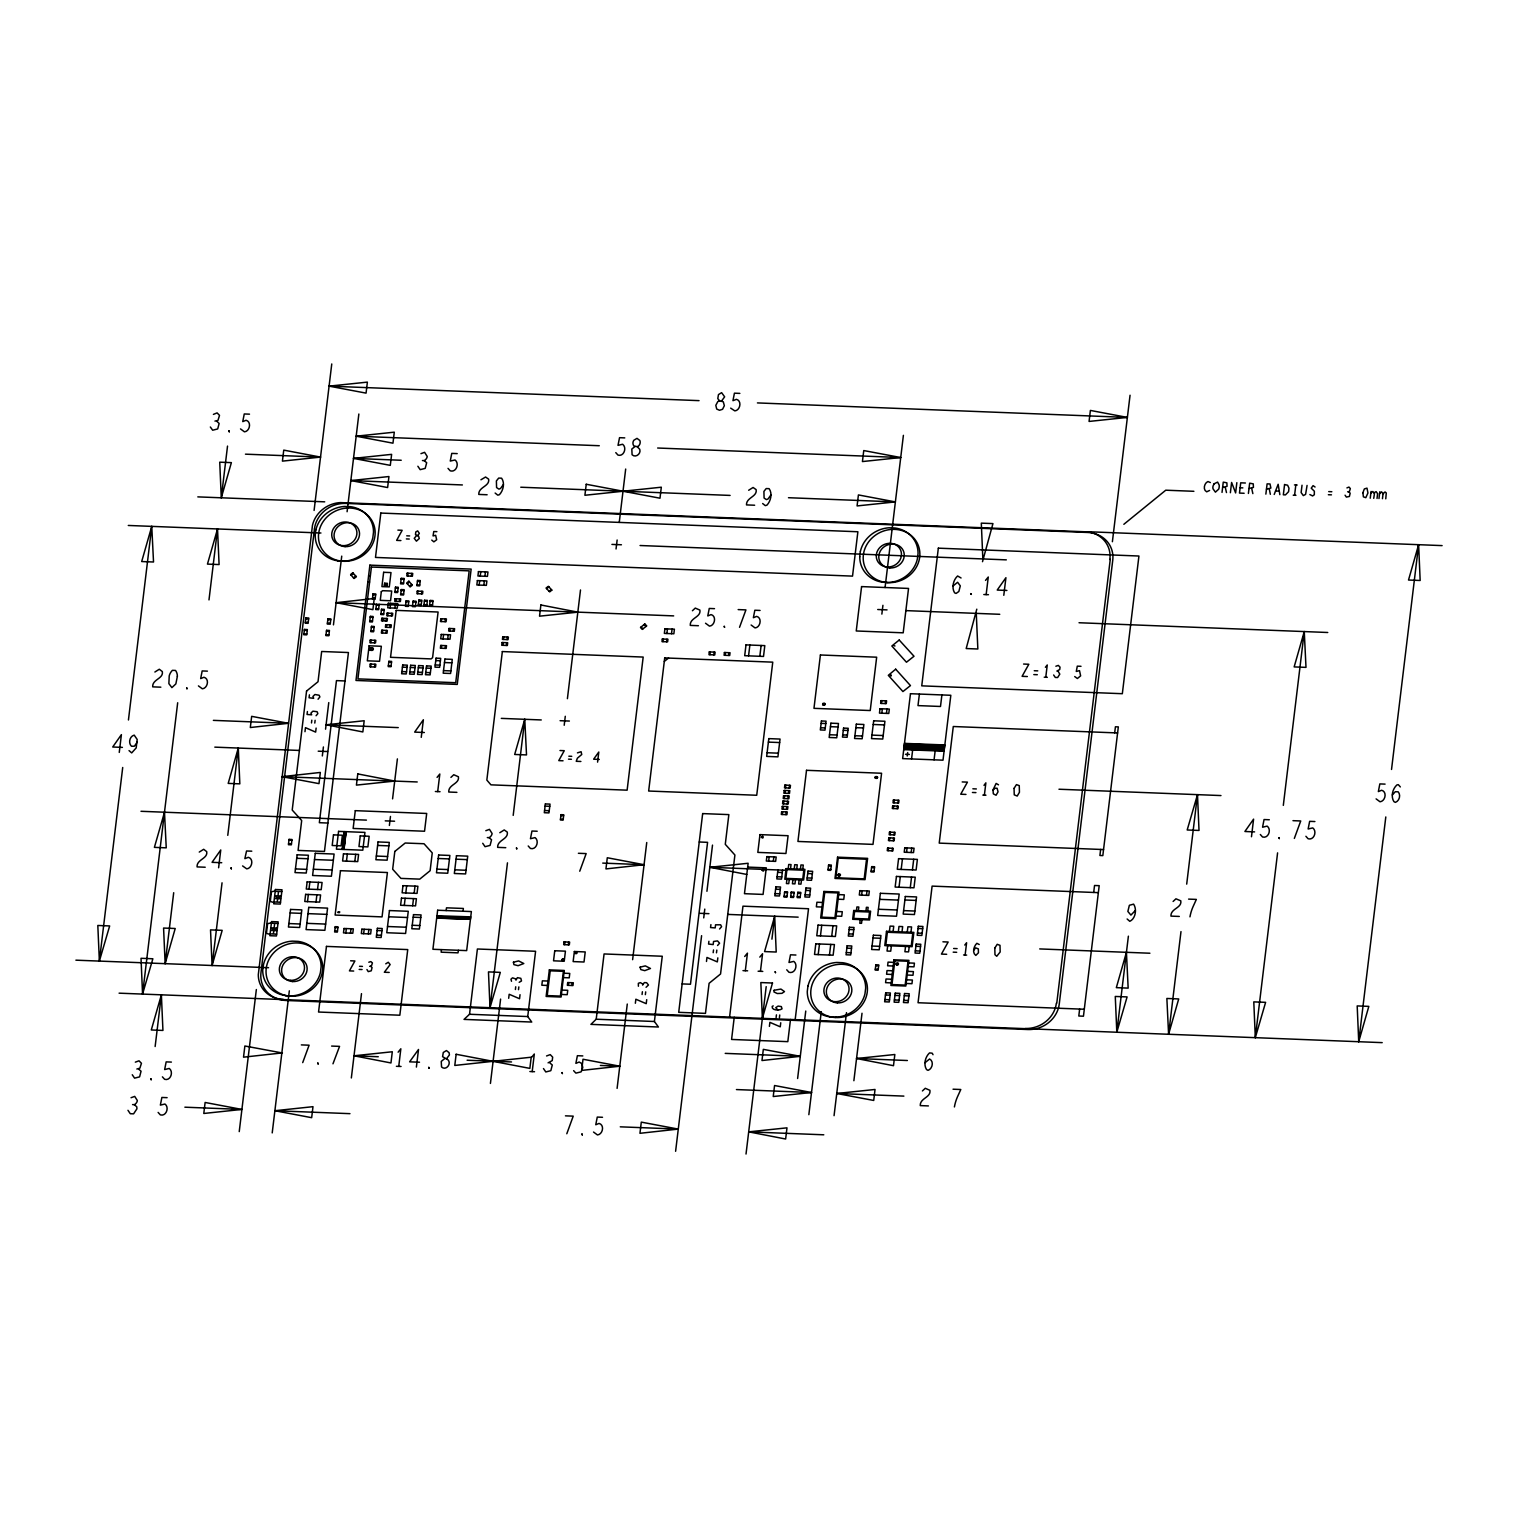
<?xml version="1.0" encoding="UTF-8"?>
<svg xmlns="http://www.w3.org/2000/svg" width="1518" height="1518" viewBox="0 0 1518 1518"><rect width="100%" height="100%" fill="white"/><g stroke="black" fill="none" stroke-linecap="round" stroke-linejoin="round"><path stroke-width="1.5" d="M315.137 535.512L315.801 529.896M822.68 704.086C827.746 701.696 819.834 707.274 825.204 704.181M859.681 556.821L860.345 551.224M896.018 963.93C901.028 961.406 893.21 967.251 898.542 964.025M894.975 645.985L894.026 645.719M119.258 752.416L121.402 734.636L112.712 747.008L122.408 747.387M99.372 961.084L97.816 925.468L109.657 925.942L99.372 961.084L122.711 767.482M128.442 719.987L151.762 526.385L153.527 562.002L141.686 561.546L151.762 526.385M137.265 742.074L134.438 746.192L131.497 746.268C128.081 743.118 129.58 736.268 134.21 735.129L137.189 739.494L136.184 747.919L131.686 752.909L129.03 750.594M142.559 994.1L141.022 958.294L152.863 958.769L142.559 994.1L177.682 702.758M155.14 1046.528L161.382 994.821L162.938 1030.437L151.288 1029.982L161.382 994.821M165.139 963.664L175.215 928.504L163.583 928.048L165.139 963.664L173.697 892.717M208.991 599.914L217.529 528.966L219.085 564.563L207.454 564.108L217.529 528.966M221.286 497.79L231.381 462.629L219.73 462.174L221.286 497.79L227.529 446.083M218.611 867.765L220.755 849.966L212.046 862.338L221.742 862.717M212.084 965.505L222.178 930.344L210.528 929.889L212.084 965.505L222.045 882.812M227.776 835.336L238.288 748.051L239.825 783.857L228.193 783.402L238.288 748.051M239.237 1131.612L256.352 989.527M314.093 510.446L331.759 363.959M273.468 933.266L273.79 930.515L277.016 928.067L271.399 927.859L273.79 930.515M274.113 927.953L274.549 924.291M277.339 901.18L277.642 898.618L280.887 895.981L275.251 895.772L277.642 898.618M277.984 895.867L278.401 892.394M304.985 731.695L305.46 727.653L315.649 732.112L316.123 728.071M307.414 711.525L307.053 714.466L311.683 714.826L310.924 713.137L312.898 711.183L317.129 711.714L317.869 713.593L316.067 715.737M309.425 694.846L309.065 697.768L313.676 698.318L312.936 696.458L314.909 694.504L319.122 695.225L319.881 696.914L318.059 699.229M311.494 722.929L311.816 720.177M314.795 723.061L315.118 720.31M272.215 1132.902L289.331 990.818M333.448 624.866L341.74 556.119M347.091 511.737L358.855 414.016M322.328 755.945L323.41 746.97M325.554 729.19L328.761 702.606M307.49 901.635L308.363 894.481M308.989 889.168L309.862 882.015M316.029 901.958L316.882 894.823M317.528 889.491L318.401 882.356M342.252 849.397L344.396 831.598M343.998 849.454L346.142 831.674M370.866 642.721L371.17 640.16M376.464 604.259L375.838 609.572L378.551 609.686L379.196 604.373M346.483 861.161L347.337 854.008M370.677 666.838L371.018 664.106M374.548 642.873L374.851 640.292M374.567 667.009L374.889 664.258M382.46 620.881L382.764 618.319M345.819 932.982L346.351 928.58M354.814 861.484L355.686 854.33M382.365 633.044L382.688 630.293M386.141 621.033L386.445 618.471M386.369 627.313L386.673 624.733M387.754 615.758L388.058 613.196M386.046 633.196L386.369 630.444M350.468 933.153L351 928.75M390.069 607.921L390.619 603.348M390.05 627.446L390.354 624.885M391.435 615.891L391.758 613.329M394.908 608.111L395.458 603.538M395.724 601.337L396.046 598.756M399.424 601.47L399.727 598.908M363.656 933.665L364.187 929.282M407.754 576.005L408.076 573.254M368.324 933.855L368.855 929.452M411.435 576.157L411.757 573.406M351.341 1077.97L361.493 993.645M389.386 825.45L390.468 816.456M392.574 798.866L397.393 758.886M417.697 593.709L418 591.147M421.587 593.861L421.89 591.299M421.245 737.35L423.37 719.76L414.661 732.112L424.357 732.511M404.3 905.43L405.154 898.276M405.799 892.964L406.653 885.81M441.245 621.526L441.567 618.775M441.34 648.243L441.662 645.492M443.047 638.926L443.579 634.524M445.116 621.678L445.457 618.927M412.63 905.753L413.503 898.599M414.148 893.286L415.002 886.132M445.21 648.395L445.552 645.643M447.696 639.097L448.227 634.695M449.651 631.071L449.954 628.509M398.741 1066.395L400.847 1048.786L398.114 1052.183M453.332 631.222L453.635 628.642M437.696 791.599L439.822 774.009L437.07 777.387M416.387 1067.078L418.513 1049.469L409.613 1061.841L419.499 1062.22M479.157 585.075L479.688 580.673M480.238 576.081L480.77 571.679M483.825 585.246L484.356 580.863M484.906 576.271L485.437 571.869M441.453 949.623L441.15 952.184L458.019 952.849L458.341 950.268M446.159 910.572L446.501 907.821L463.369 908.466L463.047 911.217M503.369 484.527L500.56 488.454L498.91 489.138L496.576 487.563L496.386 480.94L498.682 478.075L501.604 478.189C505.058 483.009 503.312 490.561 499.422 494.678L497.79 495.172L495.134 493.046M502.705 645.302L503.027 642.55M503.407 639.439L503.71 636.877M506.386 645.454L506.708 642.702M507.088 639.59L507.391 637.01M469.536 1014.271L477.392 948.997L535.588 951.274L527.733 1016.548L531.736 1022.05L464.034 1019.394L469.536 1014.271L527.733 1016.548M490.01 1007.705L488.473 971.9L500.314 972.374L490.01 1007.705L507.467 862.85M513.198 815.375L524.773 719.304L526.518 754.92L514.678 754.465L524.773 719.304M490.428 1083.435L500.598 999.091M508.682 998.294L509.175 994.271L519.554 998.73L520.029 994.688M515.93 980.173L517.41 977.649L520.826 978.332L521.49 980.932L519.194 982.317M515.399 989.527L515.722 986.795M518.492 989.66L518.833 986.909M564.203 725.262L565.284 716.287M567.409 698.678L580.502 589.971M532.192 1071.613L534.317 1054.004L531.566 1057.401M564.658 944.67L564.981 941.919M568.339 944.822L568.662 942.071M616.042 548.985L617.143 540.01M619.249 522.401L625.682 469.043M568.32 985.353L568.662 982.601M597.58 762.131L598.794 752.036L593.633 759.209L599.268 759.436M572.02 985.486L572.343 982.734M596.213 1019.223L604.069 953.949L662.265 956.245L654.41 1021.5L658.414 1027.003L590.919 1024.365L596.213 1019.223L654.41 1021.5M662.968 641.64L663.271 639.078M666.876 633.499L667.427 628.926M666.649 641.791L666.971 639.211M671.525 633.689L672.076 629.097M617.105 1088.387L627.276 1004.043M632.626 959.68L646.744 842.528M635.359 1003.265L635.852 999.224L646.232 1003.683L646.706 999.66M642.607 985.125L644.277 982.601L646.611 982.696L648.471 984.992L646.061 987.288M642.076 994.499L642.399 991.747M645.359 994.632L645.7 991.88M709.931 654.713L710.253 651.962M713.802 654.865L714.143 652.114M725.054 655.302L725.395 652.55M728.735 655.453L729.076 652.702M675.605 1151.289L701.601 935.676M703.726 917.897L704.788 909.092M706.933 891.294L712.511 845.109M706.477 961.463L706.952 957.441L717.331 961.9L717.824 957.858M708.906 941.293L708.564 944.044L713.175 944.594L713.555 941.483L717.521 940.894L719.589 943.19L717.559 945.505M710.917 924.614L710.557 927.555L715.187 927.915L715.566 924.804L720.633 924.804L721.581 926.701L719.551 929.016M748.564 655.852L749.873 645.036M713.175 952.697L713.517 949.945M770.878 495.001L768.07 498.948L766.438 499.612L764.085 498.056L763.915 491.415L766.211 488.549L769.114 488.663C772.586 493.483 770.821 501.035 766.932 505.152L765.319 505.646L762.643 503.521M716.477 952.83L716.819 950.078M759.816 656.307L761.125 645.492M729.589 1017.079L742.966 906.17L808.525 908.732L795.166 1019.66M734.238 1017.269L731.581 1039.45L787.823 1041.652L790.499 1019.47M745.319 970.723L747.444 953.133L744.693 956.511M768.658 861.123L769.19 856.721M773.326 861.294L773.838 856.892M760.442 971.311L762.567 953.721L759.816 957.118M782.263 814.483L782.605 811.75M782.909 809.17L783.25 806.419M783.554 803.857L783.876 801.106M784.199 798.544L784.521 795.793M784.844 793.231L785.167 790.48M785.47 787.899L785.812 785.148M777.918 869.947L776.836 878.941L781.504 879.112L782.586 870.137M785.963 814.635L786.286 811.883M786.59 809.322L786.931 806.57M787.235 804.009L787.576 801.257M787.88 798.677L788.221 795.944M788.525 793.364L788.848 790.612M789.17 788.051L789.493 785.299M746.021 1154.041L766.192 986.643M771.922 939.168L774.692 916.246L776.21 952.033L764.579 951.577L774.692 916.246M786.931 879.339L786.419 883.552L788.753 883.647L789.265 879.415M788.221 868.694L788.715 864.482L791.049 864.577L790.536 868.789M769.398 1026.377L769.892 1022.354L780.271 1026.813L780.745 1022.771M776.115 1017.61L776.438 1014.859M792.946 879.567L792.434 883.78L794.958 883.874L795.47 879.662M794.218 868.941L794.73 864.71L797.254 864.824L796.741 869.036M779.417 1017.743L779.74 1014.992M799.151 879.814L798.639 884.026L800.973 884.121L801.485 879.909M800.441 869.169L800.935 864.956L803.269 865.051L802.756 869.264M797.614 1078.501L805.754 1011.045M818.202 954.613L819.492 943.968M820.46 935.904L821.731 925.278M808.847 1114.686L821.276 1011.652M829.454 955.05L830.744 944.405M831.712 936.34L832.984 925.714M881.863 614.107L882.926 605.303M885.07 587.523L903.4 435.343M856.456 910.61L856.892 906.948L858.827 907.024L858.391 910.686M881.427 703.422L881.749 700.671M881.806 713.213L882.337 708.811M834.065 1115.673L846.494 1012.639M861.617 895.146L862.148 890.743M885.298 703.574L885.639 700.823M860.232 919.604L859.795 923.267L861.541 923.324L861.977 919.661M886.455 713.384L886.986 708.982M866.474 895.335L867.006 890.933M865.962 910.971L866.399 907.309L868.144 907.385L867.708 911.047M853.875 1080.721L862.015 1013.246M888.22 850.687L888.542 848.126M889.434 840.611L889.776 837.86M890.155 834.748L890.459 832.168M893.305 808.525L893.628 805.963M893.988 802.832L894.33 800.1M892.11 850.839L892.413 848.277M893.324 840.763L893.647 838.012M894.026 834.9L894.349 832.319M897.195 808.677L897.499 806.115M897.878 802.984L898.201 800.252M907.233 756.021L907.669 752.53M887.688 945.714L887.043 951.046L890.724 951.179L891.37 945.866M889.415 931.426L890.06 926.113L893.741 926.246L893.096 931.559M911.559 758.943L912.963 747.406M919.396 694.049L917.992 705.604L940.496 706.477L941.9 694.921M899.035 887.214L900.307 876.588M901.18 869.434L902.451 858.808M906.55 852.338L907.081 847.936M898.333 931.767L898.979 926.454L902.66 926.606L902.015 931.919M911.198 852.509L911.73 848.107M910.288 887.669L911.559 877.024M912.432 869.871L913.703 859.245M905.544 946.416L904.899 951.748L908.58 951.881L909.225 946.568M907.252 932.128L907.897 926.796L911.578 926.948L910.952 932.261M934.063 759.835L935.467 748.279M976.283 613.386L977.839 649.002L966.188 648.547L976.795 609.173M982.507 561.679L992.943 523.596L981.311 523.141L982.848 558.928M986.15 594.62L988.275 577.011L985.524 580.407M1003.796 595.303L1005.922 577.694L997.212 590.066L1006.908 590.445M965.125 955.012L966.605 942.735L964.765 945.05M984.385 795.147L985.865 782.852L984.006 785.375M1045.769 677.256L1047.249 664.979L1045.409 667.294M1109.848 559.497L1110.075 556.499A28.595 25.996 -24.6 0 0 1087.989 531.888L340.336 502.591A28.595 26.015 -24.6 0 0 312.48 525.266L258.307 974.632A28.595 25.996 -24.6 0 0 280.488 999.148L283.335 999.413M1056.775 1003.189L1110.265 559.307M1112.39 541.717L1130.056 395.23M1079.64 1009.053L1078.805 1016.016L1083.454 1016.206L1099.203 885.658L1094.535 885.487L1093.7 892.451M1100.645 849.435L1099.905 855.488L1102.827 855.602L1118.33 726.894L1115.426 726.78L1114.686 732.833M1116.812 1032.24L1115.275 996.453L1127.096 996.909L1116.812 1032.24L1128.386 936.17M1135.388 910.477L1130.929 915.088L1127.855 911.464L1129.373 905.278L1133.604 904.14C1137.02 909.168 1135.635 918.675 1129.79 921.312L1127.134 918.997M1222.028 492.401L1223.261 482.136L1226.886 482.838L1227.037 486.329L1222.616 487.449M1230.377 492.724L1231.61 482.458L1235.614 492.933L1236.847 482.667M1168.594 1034.27L1178.708 998.939L1166.868 998.465L1168.594 1034.27L1180.985 931.597M1186.697 884.121L1197.493 794.654L1187.19 829.985L1199.011 830.441L1197.493 794.654M1248.403 493.445L1249.656 483.179L1253.261 483.863L1253.432 487.373L1249.01 488.492M1265.86 494.128L1267.113 483.863L1270.016 483.976L1270.889 488.056L1266.467 489.175M1251.477 836.741L1253.583 819.132L1244.893 831.503L1254.589 831.883M1294.588 495.248L1295.822 484.982M1302.027 485.229L1301.135 492.553L1303.317 495.589L1305.594 494.394L1307.074 485.418M1255.31 1037.667L1253.792 1001.88L1265.614 1002.335L1255.31 1037.667L1277.587 852.869M1283.317 805.375L1304.266 631.564L1305.992 667.37L1294.152 666.914L1304.266 631.564M1370.242 498.208L1371.058 491.434M1373.733 498.34L1374.625 492.477L1376.105 491.623L1377.604 493.711L1377.035 498.473M1378.97 498.549L1379.786 491.775M1382.462 498.682L1383.05 493.729L1385.023 491.965L1386.276 492.933L1385.763 498.815M1358.724 1041.727L1368.819 1006.377L1357.187 1005.922L1358.724 1041.727L1385.801 816.95M1391.532 769.455L1418.628 544.677L1420.165 580.483L1408.514 580.028L1418.628 544.677M369.766 648.698L371.189 650.482L373.011 648.509L370.468 647.674L369.766 648.698L373.428 648.907M807.956 985.922L807.272 991.539A29.582 26.907 -24.6 0 0 830.289 1016.927M1056.376 1003.17L1055.902 1005.865A28.595 25.996 -24.6 0 1 1028.122 1028.426L1025.257 1028.483M579.743 871.218L586.157 853.59L578.396 853.287M566.802 1133.756L573.216 1116.147L565.455 1115.844M739.532 627.313L745.926 609.894L738.165 609.591M302.708 1062.619L309.103 1045.2L301.342 1044.896M332.973 1063.814L339.558 1046.376L331.607 1046.073M1294.342 838.41L1300.736 820.972L1292.975 820.669M338.04 911.825L339.785 911.92M1274.209 494.451L1278.156 484.28L1279.845 494.659M890.516 675.149L891.351 675.074M1370.83 493.255L1372.803 491.49L1374.321 493.388M1379.558 493.597L1381.532 491.832L1383.05 493.729M385.762 963.835L388.285 962.26L390.145 964.556L384.358 972.241L389.196 972.431M577.447 752.871L581.09 751.714L581.736 754.503L577.39 758.203L576.233 761.296L580.882 761.467M1392.367 794.92L1395.289 791.713L1398.192 791.827C1401.019 795.071 1399.406 800.973 1395.365 802.396L1393.904 801.599C1390.659 796.608 1392.537 788.848 1396.883 784.958L1398.287 784.635L1400.336 786.931M480.94 479.783L485.57 477.013L488.625 479.157C489.972 486.462 478.379 486.823 478.777 494.432L487.126 494.754M450.922 777.387L453.768 774.73L458.398 776.761C459.745 784.009 448.208 784.408 448.759 792.035L456.899 792.358M748.659 490.257L753.08 487.487L756.135 489.631C757.482 496.86 746.135 497.43 746.495 504.906L754.636 505.228M499.801 832.718L504.223 829.948L507.278 832.092C508.682 839.397 497.278 839.834 497.638 847.367L505.779 847.689M692.417 610.748L695.282 608.092L699.893 610.103C701.24 617.371 689.703 617.75 690.273 625.397L698.413 625.72M922.413 1090.949L925.278 1088.292L929.908 1090.322C931.217 1097.533 919.851 1098.045 920.269 1105.597L928.409 1105.92M1173.11 901.464L1175.957 898.808L1180.795 900.838C1182.105 908.144 1170.511 908.428 1170.947 916.113L1179.296 916.436M973.683 950.192L975.713 947.877L978.332 948.902L978.446 952.773L975.789 955.429C971.862 952.735 973.873 946.056 976.852 943.323L979.243 944.519M953.076 585.948L957.611 582.267L960.306 585.853L958.845 591.508L956.074 593.443L954.594 592.817C951.406 587.694 953.247 579.952 957.592 575.986L961.065 577.979M925.05 1062.676L929.585 1058.995C934.139 1061.272 932.488 1068.9 928.029 1070.361L926.549 1069.564C923.324 1064.554 925.202 1056.813 929.547 1052.904L932.223 1053.207L933.02 1054.706M154.874 672.019L159.295 669.248L162.331 671.582C163.678 678.831 152.142 679.229 152.692 686.857L160.851 687.18M199.256 852.072L203.678 849.302L206.714 851.636C208.061 858.884 196.505 859.283 197.074 866.911L205.215 867.233M992.962 790.328L994.973 788.184L997.098 788.278L998.047 791.808L996.074 795.242L993.322 793.838L993 789.948L996.131 783.44L998.502 784.825M353.523 577.941L355.705 576.005M351.113 575.265L353.277 573.519M407.203 583.728L409.367 581.963M409.632 586.214L411.795 584.468M546.765 588.642L548.909 586.878M549.155 591.318L551.319 589.553M1123.851 524.298L1165.767 490.2L1193.888 491.301M1209.599 490.447L1206.696 491.813C1202.617 489.84 1204.248 483.047 1207.93 481.529L1210.358 482.553M664.296 661.393L668.584 658.072M136.848 1069.033L139.865 1068.217L141.44 1063.302L139.011 1060.816L135.33 1062.145M548.074 1062.847L552.229 1060.608L552.666 1057.135L550.237 1054.63L546.556 1055.959M1346.921 487.904L1348.971 487.069L1350.356 488.587L1349.407 491.49L1347.623 491.794M213.412 414.395L217.093 412.896L219.522 415.382L217.947 420.467L214.949 421.093M131.041 1097.723L134.722 1096.394L137.341 1100.55A5.408 4.915 -24.6 0 1 134.305 1104.668L132.559 1104.592M369.671 966.321L371.474 965.846L372.422 962.943L370.828 961.577L368.798 962.241M1056.851 671.07L1059.754 669.514L1060.038 667.142L1058.312 665.415L1055.864 666.231M420.941 453.654L424.604 452.326L427.222 456.482A5.408 4.915 -24.6 0 1 424.186 460.599L422.44 460.542M417.678 535.683L419.329 533.368L417.678 530.902L415.799 531.926L415.477 534.507L418.588 536.271L419.291 538.51L416.425 541.167L414.243 538.321L416.52 535.645M721.6 400.961L724.636 396.843L721.619 392.669L718.469 394.585L717.786 398.608L719.665 400.885L723.27 401.758L724.352 405.685L722.549 409.291L719.513 410.277L716.724 409.063L715.813 405.344L717.824 401.549L719.665 400.885M485.817 830.688L489.479 829.359L492.098 833.515A5.408 4.915 -24.6 0 1 489.062 837.632L487.316 837.575M773.231 1005.903L772.207 1006.415C771.201 1010.438 779.512 1010.874 782.036 1008.825L781.334 1006.586L778.089 1006.092L775.755 1007.648L777.823 1009.944M635.017 446.577L631.811 449.024L632.095 454.755C635.625 458.208 641.279 453.749 639.761 449.328L637.162 446.653L633.917 445.969A5.465 4.971 -24.6 0 1 633.841 440.258L636.991 438.36L639.856 440.505A5.465 4.971 -24.6 0 1 638.395 446.159L637.162 446.653M444.47 1058.786L441.245 1061.424L441.548 1066.964C445.818 1071.082 451.776 1063.947 448.057 1059.849L442.592 1056.68L443.294 1052.467L446.444 1050.57L449.1 1052.695L449.423 1054.934L446.425 1058.862M336.123 602.684L374.244 598.471L372.897 609.648L336.123 602.684L673.669 615.891M288.439 723.308L250.318 727.52L251.665 716.344L288.439 723.308L213.374 720.367M282.006 776.666L320.336 772.453L318.989 783.63L282.006 776.666L417.222 781.96M644.068 864.71L605.948 868.922L607.295 857.746L644.068 864.71L602.741 863.097M281.836 1052.961L243.525 1057.173L244.872 1045.997L282.424 1052.999M619.78 1066.205L581.66 1070.418L583.007 1059.241L619.78 1066.205L600.388 1065.446M800.29 1056.319L761.979 1060.532L763.326 1049.355L800.29 1056.319L725.224 1053.378M678.28 1129.088L639.951 1133.301L641.298 1122.125L678.28 1129.088L620.274 1126.83M329.083 386.141L367.375 382.119L366.066 393.124L329.083 386.141L699.039 400.638M356.18 436.197L394.282 432.175L392.972 443.18L356.18 436.197L599.268 445.723M320.526 457.089L282.424 461.13L283.752 450.125L320.526 457.089L245.461 454.167M353.504 458.398L391.625 454.356L390.297 465.362L353.504 458.398L401.226 460.258M350.848 480.58L388.95 476.538L387.621 487.544L350.848 480.58L462.383 484.944M1127.381 417.412L1089.07 421.435L1090.398 410.429L1127.381 417.412L757.425 402.915M900.724 457.525L862.433 461.567L863.761 450.561L900.724 457.525L657.655 448.019M895.373 501.908L857.082 505.93L858.41 494.925L895.373 501.908L788.487 497.714M326.085 724.788L364.187 720.746L362.84 731.942L326.085 724.788L398.247 727.615M746.78 874.444L709.836 867.29L748.127 863.268L744.465 893.685L763.08 894.425L766.286 867.841L747.672 867.101M354.017 1055.788L392.308 1051.765L390.961 1062.961L354.017 1055.788L378.267 1056.737M241.912 1109.43L203.792 1113.472L205.12 1102.466L241.912 1109.43L184.873 1107.191M274.891 1110.721L312.993 1106.679L311.664 1117.684L274.891 1110.721L349.956 1113.662M856.55 1058.52L894.842 1054.498L893.495 1065.693L856.55 1058.52L907.385 1060.513M811.523 1092.505L773.231 1096.527L774.559 1085.522L811.523 1092.505L736.439 1089.563M836.741 1093.491L875.032 1089.469L873.723 1100.455L836.741 1093.491L903.874 1096.11M748.697 1131.859L786.988 1127.836L785.641 1139.012L748.697 1131.859L823.781 1134.8M836.152 1017.25L830.213 1017.022M739.854 393.39L734.427 393.181L732.947 400.676L736.42 399.329C742.131 400.714 740.253 410.448 734.826 410.885L730.67 408.133M249.502 414.167L244.265 413.959L242.747 421.624L246.03 420.277C251.741 421.662 249.882 431.397 244.455 431.833L240.508 428.911M624.771 437.886L619.534 437.677L618.016 445.362L622.627 444.243C627.162 447.582 623.955 456.899 618.016 455.115L615.777 452.63M1245.386 483.009L1240.718 482.819L1239.485 493.084L1244.134 493.274M1294.456 484.925L1297.169 485.039M457.203 453.616L451.757 453.389L450.258 461.074L455.058 459.973C459.669 463.388 456.273 472.781 450.239 470.827L448.019 468.36M1240.13 487.771L1242.844 487.885M1328.743 491.604L1331.836 491.737M1275.594 490.997L1279.086 491.13M1328.364 494.735L1331.457 494.849M1293.222 495.191L1295.936 495.304M520.769 487.221L730.101 495.418M197.814 496.879L324.7 501.832M1090 531.812L1442.1 545.607M397.887 530.124L402.156 530.294L396.634 540.389L400.904 540.56M436.88 531.661L433.768 531.528L433.047 535.93L435.647 535.285L436.672 539.744L433.882 541.85L431.757 540.104M406.748 535.816L409.651 535.93M128.29 525.456L320.943 533.008M611.925 544.412L621.431 544.772M640.065 545.512L1006.32 559.857M406.369 538.928L409.272 539.042M983.816 594.525L988.465 594.695M368.608 575.758L370.354 575.834M401.113 579.25L404.035 579.364M417.431 581.356L420.144 581.47M400.676 582.912L403.579 583.026M367.849 582.001L369.595 582.077M417.014 584.847L419.727 584.961M384.585 583.766L387.318 583.861M384.509 584.487L387.223 584.601M384.415 585.227L387.128 585.341M395.382 588.054L398.096 588.168M401.132 590.483L404.035 590.597M877.727 609.515L887.043 609.894M905.866 610.615L999.755 614.297M394.965 591.546L397.678 591.64M400.714 593.974L403.617 594.088M372.935 594.733L375.667 594.828M1079.032 622.741L1327.738 632.494M714.504 608.661L709.267 608.452L707.768 615.947L711.05 614.6C716.762 615.985 714.902 625.72 709.475 626.137L705.528 623.234M760.082 610.445L754.844 610.236L753.364 617.731L756.647 616.384C762.34 617.769 760.48 627.503 755.053 627.921L751.125 625.018M372.517 598.206L375.231 598.32M418.778 600.938L421.681 601.052M424.395 601.166L427.317 601.28M430.03 601.375L432.934 601.489M406.008 601.735L408.721 601.83M412.991 602.001L415.913 602.115M418.361 604.43L421.264 604.543M423.977 604.638L426.9 604.752M429.613 604.866L432.516 604.98M376.369 605.17L379.083 605.284M375.933 608.661L378.665 608.775M381.416 610.16L384.13 610.274M380.961 613.822L383.693 613.936M370.221 617.276L372.935 617.39M382.972 619.799L383.94 619.837M369.785 620.938L372.498 621.052M305.725 618.813L308.628 618.927M327.831 619.667L330.753 619.78M305.308 622.285L308.211 622.399M327.414 623.158L330.317 623.272M371.36 627.276L374.073 627.37M370.942 630.748L373.656 630.862M304.321 630.349L307.243 630.463M326.446 631.222L329.349 631.336M303.904 633.841L306.826 633.955M326.028 634.714L328.932 634.828M1023.587 664.049L1028.825 664.258L1022.088 676.326L1027.344 676.535M1081.006 666.307L1077.306 666.155L1076.281 671.449L1079.507 670.652L1080.626 675.871L1077.382 678.508L1074.706 676.554M1034.27 670.728L1037.762 670.861M370.031 648.034L373.124 648.148M1033.815 674.58L1037.306 674.713M369.652 649.495L373.143 649.628M369.956 650.235L372.669 650.349M1044.213 677.199L1047.325 677.313M890.402 675.776L891.37 675.814M435.761 660.558L440.41 660.728M444.489 662.55L451.852 662.835M388.779 662.209L391.492 662.322M435.23 664.96L439.878 665.131M388.361 665.7L391.075 665.814M402.422 667.161L407.071 667.351M410.372 667.484L415.021 667.654M418.323 667.787L422.972 667.977M426.273 668.11L430.922 668.281M443.522 670.614L450.884 670.918M401.891 671.563L406.539 671.753M409.841 671.886L414.49 672.057M417.792 672.189L422.44 672.379M425.742 672.512L430.391 672.683M207.416 671.146L202.179 670.937L200.661 678.603L203.943 677.256C209.655 678.698 207.795 688.223 202.368 688.811L198.422 685.889M345.003 680.956L336.465 680.614L319.349 822.699L327.888 823.041M822.965 703.346L824.9 703.422M822.585 704.807L824.919 704.902M1117.609 732.947L953.285 726.515L939.225 843.116L1103.548 849.549M873.229 724.484L884.482 724.921M821.124 723.365L825.792 723.536M830.479 726.667L838.05 726.97M855.886 727.672L863.457 727.957M820.593 727.748L825.261 727.938M843.287 730.31L847.955 730.481M501.301 718.375L541.262 719.949M560.085 720.689L569.383 721.05M871.958 735.11L883.191 735.547M842.737 734.883L847.386 735.073M829.511 734.731L837.063 735.035M854.919 735.737L862.49 736.021M904.481 743.384L944.822 744.959M904.405 743.934L944.765 745.509M904.33 744.674L944.67 746.249M904.235 745.395L944.576 746.989M904.14 746.135L944.5 747.71M904.064 746.875L944.405 748.45M768.393 742.112L779.645 742.549M903.969 747.596L944.31 749.19M903.874 748.336L944.234 749.911M903.798 749.076L944.139 750.651M903.722 749.626L944.082 751.201M905.506 754.294L909.377 754.446M767.102 752.738L778.354 753.175M559.99 750.518L564.26 750.689L558.776 760.613L563.045 760.784M1385.08 784.123L1379.843 783.914L1378.344 791.599L1381.627 790.252C1387.319 791.694 1385.46 801.2 1380.033 801.789L1376.105 798.885M568.852 756.211L571.755 756.325M568.491 759.152L571.413 759.266M214.816 747.141L299.407 750.442M318.211 751.182L327.527 751.543M875.317 776.685L877.461 776.78M875.032 777.406L877.746 777.52M875.146 778.165L877.271 778.241M962.203 781.941L967.44 782.131L960.723 794.218L965.96 794.426M1058.976 789.227L1220.965 795.565M972.867 788.791L976.359 788.943M972.431 792.472L975.922 792.605M982.829 795.09L985.941 795.204M1269.314 819.758L1264.058 819.549L1262.559 827.215L1267.169 826.115C1271.705 829.454 1268.517 838.771 1262.54 836.987L1260.32 834.502M1314.892 821.542L1309.655 821.333L1308.136 828.999L1312.766 827.898C1317.301 831.238 1314.114 840.555 1308.136 838.771L1305.897 836.285M435.381 791.504L440.03 791.694M545.095 806.115L549.763 806.305M544.564 810.517L549.231 810.707M560.92 815.583L563.633 815.697M560.484 819.246L563.197 819.359M141.003 811.295L366.426 820.118M385.249 820.859L394.566 821.219M537.201 831.238L531.964 831.029L530.446 838.714L535.076 837.594C539.592 840.934 536.385 850.251 530.446 848.467L528.207 845.981M699.229 841.997L707.578 842.338L690.481 984.233L682.132 983.911M344.282 832.528L346.028 832.585M344.188 833.249L345.933 833.325M344.112 833.989L345.857 834.065M344.017 834.729L345.762 834.786M343.922 835.45L345.668 835.526M343.846 836.19L345.592 836.266M343.751 836.93L345.497 836.987M343.656 837.651L345.402 837.727M343.58 838.391L345.326 838.448M343.485 839.112L345.231 839.188M343.391 839.852L345.136 839.928M343.315 840.592L345.06 840.649M343.22 841.314L344.966 841.389M343.125 842.054L344.871 842.129M288.989 840.118L291.892 840.232M343.049 842.794L344.795 842.851M342.954 843.515L344.7 843.591M377.621 845.431L388.855 845.868M342.859 844.255L344.605 844.331M342.783 844.995L344.529 845.052M288.534 843.78L291.456 843.894M342.688 845.716L344.434 845.792M342.594 846.456L344.339 846.532M828.505 865.848L831.219 865.962M871.579 867.537L874.482 867.651M342.518 847.196L344.263 847.253M342.423 847.917L344.169 847.993M342.328 848.657L344.074 848.733M828.088 869.34L830.801 869.453M871.161 871.028L874.064 871.142M709.836 867.29L784.901 870.231M251.779 851.181L246.542 850.991L244.853 858.657L248.326 857.309C254.018 858.695 252.159 868.429 246.732 868.865L242.595 865.924M376.331 856.057L387.583 856.513M438.209 858.486L449.461 858.922M456.064 859.188L467.316 859.624M838.448 873.989L840.004 874.045M777.633 872.338L782.301 872.508M807.709 873.514L812.358 873.704M837.784 874.691L840.498 874.804M838.05 875.544C842.983 876.474 835.147 872.243 840.403 875.525M838.372 876.19L839.549 876.228M777.102 876.74L781.77 876.911M807.178 877.916L811.826 878.087M296.731 858.296L307.983 858.733M314.511 859.549L333.334 860.27M1098.349 892.641L932.109 886.114L918.048 1002.734L1084.307 1009.242M436.937 869.131L448.189 869.567M454.774 869.814L466.026 870.269M1188.594 899.111L1196.355 899.415L1192.901 907.024A47.646 43.32 -24.6 0 0 1189.96 916.853M313.353 869.264L332.157 869.985M295.46 868.922L306.712 869.359M775.603 889.206L780.271 889.377M805.678 890.383L810.327 890.554M784.559 892.508L787.481 892.622M791.163 892.755L794.066 892.869M797.747 893.02L800.669 893.134M838.695 894.614L844.312 894.842L843.761 899.434L838.145 899.206M775.072 893.609L779.74 893.779M805.147 894.785L809.796 894.956M904.899 899.984L916.151 900.421M879.643 899.358L898.447 900.098M784.123 896.17L787.026 896.284M790.726 896.417L793.629 896.531M797.311 896.683L800.233 896.796M822.547 902.47L816.912 902.242L816.361 906.834L821.997 907.043M878.448 909.263L897.252 909.984M903.608 910.61L914.861 911.047M836.665 911.483L842.281 911.711L841.731 916.284L836.095 916.075M275.251 890.971L271.456 891.749L270.28 901.464L273.866 902.527M275.213 891.351L281.798 891.597M699.608 913.305L708.925 913.665M727.729 914.405L798.164 917.157M274.929 898.523L280.545 898.732M273.923 901.977L280.526 902.242M918.029 928.485L922.678 928.674M849.112 929.471L853.761 929.661M917.479 933.077L922.128 933.247M436.975 915.734L470.751 916.872M337.945 912.584L339.501 912.641M436.88 916.455L470.637 917.783M436.786 917.195L470.542 918.523M436.71 917.935L470.466 919.244L436.672 918.105M848.581 933.874L853.23 934.063M413.2 917.195L420.771 917.498M290.147 912.925L301.399 913.362M308.002 913.627L326.806 914.367M388.703 916.777L407.507 917.517M873.04 937.972L880.592 938.257M942.925 941.805L948.162 942.014L941.445 954.101L946.682 954.291M1039.716 948.921L1149.904 953.228M412.232 925.259L419.803 925.563M915.885 946.283L920.534 946.454M306.826 923.342L325.649 924.082M387.526 926.511L406.35 927.232M953.627 948.484L957.118 948.636M872.053 946.037L879.624 946.321M271.399 922.868L267.604 923.646L266.447 933.361L270.014 934.424M288.875 923.551L300.128 924.007M271.361 923.248L277.965 923.494M335.155 927.593L337.869 927.688M953.19 952.165L956.682 952.298M846.854 948.181L851.503 948.352M915.335 950.856L919.984 951.046M377.109 930.515L381.948 930.705M963.569 954.955L966.662 955.088M334.738 931.065L337.451 931.179M846.323 952.583L850.972 952.754M271.077 930.42L276.712 930.629M376.559 935.107L381.397 935.297M270.09 933.874L276.674 934.139M795.925 955.031L790.499 954.803L788.999 962.488L793.8 961.387C798.411 964.822 795.034 974.195 788.981 972.26L786.741 969.774M893.685 962.355L888.049 962.127L887.613 965.79L893.229 966.017M908.618 962.943L914.424 963.171L913.988 966.833L908.162 966.605M896.303 963.19L898.428 963.285M896.132 964.651L898.258 964.746M574.98 952.811L576.916 952.887M575.075 953.551L576.631 953.627M875.734 965.695L878.637 965.809M875.317 969.186L878.22 969.3M892.66 970.78L887.024 970.571L886.588 974.233L892.223 974.461M907.593 971.368L913.419 971.596L912.982 975.258L907.157 975.03M562.343 958.959L563.52 958.996M561.869 959.68L563.804 959.755M562.172 960.42L563.33 960.477M742.985 970.628L747.634 970.818M758.108 971.235L762.776 971.406M891.635 979.224L886.019 978.996L885.582 982.658L891.199 982.886M906.588 979.812L912.394 980.04L911.957 983.702L906.132 983.474M350.639 960.799L354.908 960.97L349.425 970.875L353.694 971.046M563.937 973.209L569.762 973.436L569.231 977.839L563.406 977.611M359.538 966.302L362.441 966.416M359.159 969.414L362.062 969.528M75.9 960.173L268.534 967.706M547.998 981.045L542.362 980.837L541.831 985.239L547.467 985.448M885.449 995.011L890.098 995.182M894.956 995.372L899.605 995.561M904.273 995.732L908.921 995.922M884.899 999.584L889.548 999.774M894.406 999.964L899.054 1000.134M903.722 1000.324L908.371 1000.514M561.907 990.078L567.732 990.305L567.201 994.688L561.375 994.461M119.087 993.17L1025.238 1028.654M1030.096 1028.843L1382.196 1042.638M582.817 1055.921L577.39 1055.693L575.872 1063.378L579.155 1062.031L581.887 1063.606L582.779 1067.515L581.09 1071.879L575.872 1073.131L573.633 1070.664M467.108 1060.228L511.528 1061.955M396.407 1066.3L401.056 1066.471M529.877 1071.518L534.526 1071.708M953.038 1089.203L960.799 1089.507L957.346 1097.116A47.646 43.32 -24.6 0 0 954.405 1106.945M171.401 1062.088L166.164 1061.879L164.646 1069.564L169.276 1068.444C173.792 1071.803 170.604 1081.12 164.646 1079.317L162.407 1076.85M167.113 1097.666L161.876 1097.457L160.358 1105.123L164.988 1104.022C169.542 1107.343 166.221 1116.622 160.358 1114.895L158.119 1112.409M602.513 1117.286L597.276 1117.077L595.758 1124.762L599.041 1123.415C604.752 1124.857 602.893 1134.363 597.466 1134.952L593.519 1132.049M338.059 560.977L343.998 561.224A29.582 26.907 -24.6 0 0 372.821 537.695L373.504 532.154A29.582 26.907 -24.6 0 0 350.563 506.689L344.643 506.443A29.582 26.907 -24.6 0 0 315.896 529.896M285.669 995.694L291.608 995.922A29.582 26.907 -24.6 0 0 320.431 972.393L321.114 966.871A29.582 26.907 -24.6 0 0 298.173 941.388L292.253 941.141A29.582 26.907 -24.6 0 0 263.487 964.613L262.728 970.211A29.582 26.907 -24.6 0 0 285.745 995.599M1058.008 671.108L1059.792 674.125L1057.629 677.54L1055.295 677.445L1053.644 674.998M424.186 460.599L426.672 462.724L425.211 468.379L420.182 469.65L417.867 466.254M489.062 837.632L491.547 839.758L490.086 845.412L485.058 846.683L482.724 843.287M549.82 1062.904L552.286 1065.029L550.825 1070.683L545.797 1071.955L543.482 1068.558M138.593 1069.089L141.06 1071.215L139.599 1076.869L134.571 1078.141L132.256 1074.744M134.305 1104.668L136.772 1106.793L136.924 1108.823L133.584 1113.851L130.282 1113.719L127.967 1110.303M1348.781 491.851L1350.185 493.179L1349.388 496.462L1346.39 497.088L1345.062 495.191M370.639 966.359L372.062 967.535L371.265 970.818L368.248 971.615L366.939 969.547M216.695 421.169L219.142 423.465L217.7 428.93L212.672 430.22L210.338 426.994M1309.863 494.545L1312.615 495.95L1314.322 494.735L1314.36 491.225L1311.229 488.17L1313.089 485.646L1315.062 487.012M644.182 624.505L645.89 626.422M641.146 626.972L642.873 628.869M642.74 984.025L640.387 982.639L638.357 983.303L638.395 986.245M516.063 979.072L512.515 977.82L510.978 979.224L511.509 981.273M1251.724 488.587L1252.862 493.616M1225.33 487.563L1226.487 492.572M1269.371 489.289L1270.338 494.299M338.153 560.901A29.582 26.907 -24.6 0 1 315.232 535.437M836.152 1017.155A29.582 26.907 -24.6 0 0 864.975 993.721L865.658 988.18A29.582 26.907 -24.6 0 0 842.718 962.716L836.779 962.469A29.582 26.907 -24.6 0 0 808.031 985.941M859.776 556.764A29.582 26.907 -24.6 0 0 882.698 582.229L888.542 582.533A29.582 26.907 -24.6 0 0 917.365 559.022L918.048 553.482A29.582 26.907 -24.6 0 0 895.108 528.017L889.187 527.771A29.582 26.907 -24.6 0 0 860.44 551.224M1362.898 492.762L1363.392 496.841L1365.82 497.676L1367.946 492.971L1366.978 488.132L1364.34 488.948L1362.898 492.762M177.378 676.231L175.86 683.897L171.895 687.616L168.877 683.631L169.219 675.908A12.049 10.968 -24.6 0 1 172.426 670.33L175.538 670.444A12.049 10.968 -24.6 0 1 177.378 676.231M562.077 959.585L563.444 959.585L562.077 959.585M575.151 952.924L576.517 952.906L575.151 952.924M761.41 837.158C763.915 840.441 763.668 833.61 761.41 837.158M762.112 870.156C764.37 873.533 764.692 866.55 762.112 870.156M875.222 777.52C877.518 780.897 877.461 774.085 875.241 777.406M186.695 687.825L186.961 688.755L186.695 687.825M146.582 1114.345L146.582 1114.345M150.87 1078.786L151.155 1079.715L150.87 1078.786M228.971 430.846L229.256 431.795L228.971 430.846M231.059 867.879L231.343 868.808L231.059 867.879M314.454 528.947L260.963 972.734A28.785 26.186 -24.6 0 0 285.934 1000.476L1027.876 1029.527A28.785 26.186 -24.6 0 0 1059.26 1004.005L1112.751 560.199A28.785 26.186 -24.6 0 0 1087.78 532.476L345.838 503.426A28.785 26.186 -24.6 0 0 314.454 528.947M304.435 629.439L303.79 634.752L306.712 634.866L307.357 629.553L304.435 629.439M305.839 617.883L305.194 623.196L308.097 623.31L308.742 617.997L305.839 617.883M271.57 921.597L269.862 935.714L276.447 935.961L278.155 921.843L271.57 921.597M275.422 889.51L273.714 903.817L280.299 904.064L282.025 889.776L275.422 889.51M306.56 691.051L292.215 810.043L301.684 820.536L298.078 850.422L324.454 851.446L348.438 652.531L321.664 651.488L318.021 681.734L306.56 691.051M289.065 839.378L288.439 844.71L291.342 844.824L291.987 839.492L289.065 839.378M290.564 909.434L288.439 927.043L299.691 927.479L301.816 909.889L290.564 909.434M297.148 854.805L295.004 872.584L306.257 873.04L308.401 855.241L297.148 854.805M326.56 630.312L325.915 635.625L328.818 635.738L329.463 630.425L326.56 630.312M327.945 618.756L327.3 624.069L330.222 624.183L330.848 618.87L327.945 618.756M305.63 894.368L304.776 901.521L319.71 902.109L320.583 894.956L305.63 894.368M307.148 881.901L306.275 889.055L321.209 889.643L322.082 882.489L307.148 881.901M308.742 907.385L306.067 929.585L324.89 930.306L327.565 908.125L308.742 907.385M315.27 853.306L312.594 875.488L331.417 876.228L334.093 854.046L315.27 853.306M333.467 834.862L332.195 845.488L341.114 845.849L342.404 835.204L333.467 834.862M369.88 565.132L355.99 680.462L457.241 684.428L471.149 569.098L369.88 565.132M338.571 831.371L336.427 849.169L362.802 850.194L364.946 832.414L338.571 831.371M371.417 567.03L357.925 678.869L455.704 682.702L469.176 570.863L371.417 567.03M326.465 946.397L318.552 1012.032L399.841 1015.219L407.735 949.585L326.465 946.397M380.828 513.065L375.496 557.429L852.528 576.119L857.879 531.755L380.828 513.065M370.335 616.365L369.671 621.868L372.384 621.963L373.048 616.46L370.335 616.365M373.048 593.804L372.403 599.136L375.136 599.231L375.762 593.918L373.048 593.804M340.449 870.687L335.117 915.05L382.062 916.891L387.413 872.527L340.449 870.687M317.85 1063.036L318.135 1063.966L317.85 1063.036M343.466 853.856L342.594 861.01L357.736 861.598L358.59 854.444L343.466 853.856M335.269 926.663L334.624 931.976L337.338 932.09L337.983 926.777L335.269 926.663M369.121 645.795L367.318 660.823L379.538 661.298L381.341 646.27L369.121 645.795M371.474 626.346L370.828 631.678L373.542 631.773L374.187 626.46L371.474 626.346M370.202 640.122L369.899 642.683L375.515 642.911L375.819 640.33L370.202 640.122M370.24 664.068L369.899 666.819L375.534 667.047L375.857 664.296L370.24 664.068M357.774 773.914L356.426 785.11L394.718 781.068L357.774 773.914M381.303 591.735L380.259 600.35L390.543 600.767L391.701 591.033L382.593 590.692L381.303 591.735M383.637 572.305L381.91 586.612L389.291 586.897L390.999 572.59L383.637 572.305M355.288 810.669L353.144 828.449L424.547 831.238L426.691 813.458L355.288 810.669M381.53 609.249L380.885 614.562L383.599 614.676L384.244 609.344L381.53 609.249M384.661 583.216L384.358 585.777L387.071 585.891L387.375 583.31L384.661 583.216M344.017 928.485L343.485 932.887L352.802 933.247L353.333 928.845L344.017 928.485M381.796 618.281L381.492 620.843L387.109 621.071L387.432 618.509L381.796 618.281M381.72 630.255L381.379 633.006L387.014 633.234L387.337 630.482L381.72 630.255M360.24 835.906L358.969 846.551L367.887 846.892L369.159 836.266L360.24 835.906M385.705 624.695L385.401 627.276L391.018 627.484L391.321 624.923L385.705 624.695M387.09 613.158L386.786 615.72L392.403 615.928L392.726 613.367L387.09 613.158M388.285 603.253L387.735 607.826L397.242 608.206L397.792 603.614L388.285 603.253M395.496 587.143L394.851 592.456L397.564 592.551L398.209 587.238L395.496 587.143M395.078 598.718L394.756 601.299L400.391 601.507L400.695 598.946L395.078 598.718M388.893 661.298L388.247 666.611L390.961 666.725L391.606 661.412L388.893 661.298M396.198 610.369L390.543 657.313L431.093 658.907L432.592 657.673L438.095 612.02L396.198 610.369M401.226 578.339L400.562 583.842L403.484 583.956L404.149 578.453L401.226 578.339M401.245 589.572L400.6 594.885L403.503 594.999L404.149 589.686L401.245 589.572M361.872 929.187L361.341 933.589L370.639 933.949L371.17 929.547L361.872 929.187M407.109 573.216L406.786 575.967L412.403 576.195L412.744 573.443L407.109 573.216M406.122 600.824L405.458 606.308L408.171 606.422L408.835 600.919L406.122 600.824M378.039 841.94L375.895 859.738L387.147 860.175L389.291 842.395L378.039 841.94M402.687 664.979L401.625 673.764L406.274 673.954L407.336 665.15L402.687 664.979M413.105 601.09L412.441 606.593L415.363 606.707L416.008 601.204L413.105 601.09M417.545 580.445L416.9 585.758L419.613 585.872L420.258 580.559L417.545 580.445M417.241 591.128L416.919 593.69L422.554 593.899L422.858 591.337L417.241 591.128M377.375 928.314L376.293 937.308L381.132 937.498L382.213 928.504L377.375 928.314M410.638 665.282L409.575 674.087L414.224 674.258L415.287 665.472L410.638 665.282M418.892 600.027L418.247 605.34L421.15 605.454L421.795 600.141L418.892 600.027M436.482 470.295L436.482 470.295M424.509 600.255L423.864 605.568L426.786 605.682L427.431 600.369L424.509 600.255M394.813 851.446L392.669 869.226L400.923 878.391L419.746 879.131L430.125 870.706L432.25 852.907L424.015 843.742L405.192 843.021L394.813 851.446M418.588 665.586L417.526 674.39L422.175 674.58L423.237 665.776L418.588 665.586M389.443 910.553L386.767 932.735L405.591 933.475L408.266 911.293L389.443 910.553M430.144 600.464L429.499 605.777L432.402 605.891L433.047 600.578L430.144 600.464M426.539 665.909L425.476 674.713L430.125 674.884L431.188 666.079L426.539 665.909M401.473 898.125L400.6 905.278L415.553 905.866L416.406 898.713L401.473 898.125M402.972 885.658L402.118 892.812L417.052 893.4L417.905 886.246L402.972 885.658M436.046 658.167L434.964 667.161L439.613 667.332L440.694 658.357L436.046 658.167M440.808 618.756L440.467 621.507L446.102 621.716L446.425 618.964L440.808 618.756M441.245 634.429L440.713 638.831L450.03 639.192L450.561 634.79L441.245 634.429M440.694 645.454L440.372 648.205L446.178 648.433L446.52 645.681L440.694 645.454M413.522 914.633L411.814 928.75L419.385 929.035L421.074 914.918L413.522 914.633M444.907 659.078L443.199 673.195L450.58 673.48L452.269 659.362L444.907 659.078M448.986 628.471L448.683 631.033L454.299 631.26L454.603 628.68L448.986 628.471M438.626 855.014L436.482 872.793L447.734 873.229L449.878 855.45L438.626 855.014M437.639 910.231L432.915 949.281L466.671 950.61L471.377 911.559L437.639 910.231M477.373 580.578L476.842 584.98L486.348 585.36L486.88 580.958L477.373 580.578M478.455 571.603L477.923 576.005L487.43 576.366L487.961 571.963L478.455 571.603M428.816 1067.382L429.101 1068.311L428.816 1067.382M456.482 855.697L454.337 873.495L465.59 873.932L467.734 856.152L456.482 855.697M502.06 642.512L501.737 645.264L507.354 645.492L507.676 642.74L502.06 642.512M502.743 636.839L502.439 639.401L508.056 639.628L508.378 637.048L502.743 636.839M502.344 651.564L486.842 780.081L490.94 784.844L627.124 790.176L643.177 657.066L502.344 651.564M456.14 1054.27L454.793 1065.446L531.205 1057.211L529.858 1068.387L456.14 1054.27M540.882 604.98L539.535 616.175L577.846 612.152L540.882 604.98M516.481 847.917L516.746 848.847L516.481 847.917M545.36 803.933L544.298 812.718L548.966 812.908L550.028 804.104L545.36 803.933M586.233 484.261L584.904 495.266L661.317 487.202L659.988 498.208L586.233 484.261M561.034 814.673L560.389 819.986L563.102 820.099L563.747 814.768L561.034 814.673M549.345 969.869L546.138 996.453L561.072 997.041L564.279 970.457L549.345 969.869M550.199 970.818L547.22 995.58L560.408 996.093L563.387 971.33L550.199 970.818M554.753 950.742L553.539 960.818L564.222 961.236L565.436 951.16L554.753 950.742M564.013 941.881L563.69 944.632L569.307 944.86L569.648 942.109L564.013 941.881M567.694 982.563L567.352 985.315L572.988 985.524L573.311 982.772L567.694 982.563M574.354 951.501L573.14 961.596L584.013 962.014L585.227 951.938L574.354 951.501M562.096 1072.6L562.381 1073.53L562.096 1072.6M581.982 1133.984L582.267 1134.914L581.982 1133.984M662.303 639.04L662 641.602L667.616 641.829L667.939 639.249L662.303 639.04M664.903 628.813L664.353 633.404L673.859 633.784L674.409 629.192L664.903 628.813M664.713 657.92L648.66 791.03L756.723 795.261L772.757 662.152L664.713 657.92M709.285 651.924L708.963 654.675L714.769 654.903L715.111 652.152L709.285 651.924M724.257 626.346L724.541 627.295L724.257 626.346M702.663 813.591L678.717 1012.335L705.472 1013.379L709.096 983.303L720.557 973.987L734.902 855.014L725.281 844.312L728.849 814.616L702.663 813.591M724.409 652.512L724.086 655.264L729.703 655.491L730.044 652.74L724.409 652.512M746.002 644.884L744.693 655.7L763.516 656.44L764.806 645.624L746.002 644.884M768.81 738.621L766.666 756.4L777.918 756.856L780.062 739.057L768.81 738.621M759.968 834.615L757.824 852.395L785.944 853.495L788.089 835.716L759.968 834.615M766.856 856.626L766.324 861.029L775.641 861.389L776.172 856.987L766.856 856.626M781.637 811.713L781.296 814.445L786.931 814.673L787.254 811.921L781.637 811.713M782.282 806.381L781.941 809.132L787.576 809.36L787.899 806.608L782.282 806.381M782.909 801.068L782.586 803.819L788.203 804.047L788.544 801.295L782.909 801.068M783.554 795.755L783.231 798.506L788.848 798.715L789.189 795.982L783.554 795.755M784.199 790.442L783.857 793.193L789.493 793.402L789.815 790.65L784.199 790.442M784.844 785.11L784.502 787.861L790.138 788.089L790.461 785.337L784.844 785.11M775.888 886.816L774.806 895.81L779.474 895.981L780.556 887.005L775.888 886.816M786.077 868.619L784.806 879.245L803.61 879.985L804.901 869.359L786.077 868.619M786.931 869.567L785.869 878.372L802.756 879.036L803.819 870.231L786.931 869.567M784.654 891.768L784.009 897.081L786.912 897.195L787.557 891.882L784.654 891.768M775.205 971.71L775.489 972.64L775.205 971.71M791.257 892.034L790.612 897.347L793.516 897.461L794.161 892.148L791.257 892.034M806.513 770.309L797.937 841.446L873.002 844.387L881.579 773.25L806.513 770.309M820.403 654.979L813.971 708.337L870.231 710.538L876.664 657.199L820.403 654.979M797.842 892.28L797.197 897.593L800.119 897.707L800.745 892.394L797.842 892.28M821.409 720.974L820.327 729.949L824.995 730.139L826.077 721.164L821.409 720.974M805.963 887.992L804.882 896.986L809.53 897.157L810.612 888.182L805.963 887.992M807.993 871.123L806.912 880.117L811.561 880.288L812.642 871.313L807.993 871.123M830.896 723.194L829.17 737.482L836.741 737.786L838.467 723.479L830.896 723.194M815.792 943.835L814.521 954.461L833.135 955.201L834.426 944.557L815.792 943.835M818.05 925.126L816.779 935.771L835.393 936.492L836.684 925.866L818.05 925.126M823.876 891.464L820.669 918.048L835.792 918.637L838.999 892.053L823.876 891.464M843.553 728.109L842.471 737.084L847.139 737.274L848.22 728.279L843.553 728.109M824.729 892.413L821.75 917.176L834.938 917.688L837.917 892.926L824.729 892.413M861.579 586.593L856.247 630.976L903.191 632.816L908.542 588.434L861.579 586.593M828.619 864.937L827.974 870.25L830.707 870.364L831.333 865.051L828.619 864.937M837.556 857.177L834.976 878.448L865.051 879.624L867.613 858.353L837.556 857.177M838.221 858.125L835.849 877.746L864.178 878.865L866.531 859.245L838.221 858.125M856.304 724.181L854.577 738.488L862.148 738.773L863.875 724.484L856.304 724.181M873.666 720.803L871.522 738.602L882.774 739.038L884.918 721.259L873.666 720.803M847.139 945.79L846.057 954.784L850.706 954.955L851.788 945.98L847.139 945.79M849.378 927.27L848.315 936.075L852.964 936.264L854.027 927.46L849.378 927.27M853.723 910.496L852.68 919.301L869.548 919.965L870.611 911.161L853.723 910.496M854.596 911.445L853.742 918.428L868.694 918.997L869.529 912.033L854.596 911.445M880.004 708.716L879.472 713.118L888.789 713.479L889.32 709.077L880.004 708.716M880.971 700.652L880.649 703.403L886.265 703.612L886.607 700.861L880.971 700.652M859.833 890.668L859.302 895.051L868.808 895.43L869.34 891.028L859.833 890.668M871.693 866.626L871.047 871.939L873.951 872.053L874.596 866.74L871.693 866.626M873.362 935.221L871.636 949.509L879.207 949.813L880.933 935.505L873.362 935.221M880.364 893.305L877.689 915.487L896.512 916.227L899.187 894.045L880.364 893.305M887.575 848.088L887.252 850.649L892.888 850.877L893.191 848.315L887.575 848.088M888.808 837.822L888.466 840.574L894.102 840.801L894.425 838.05L888.808 837.822M889.491 832.13L889.187 834.71L894.804 834.919L895.108 832.357L889.491 832.13M892.641 805.925L892.337 808.487L897.973 808.714L898.276 806.134L892.641 805.925M893.362 800.062L893.02 802.794L898.656 803.022L898.979 800.271L893.362 800.062M875.848 964.784L875.203 970.097L878.106 970.211L878.751 964.898L875.848 964.784M910.458 693.707L902.641 758.602L943.001 760.176L950.818 695.282L910.458 693.707M886.493 931.312L884.785 945.6L912.128 946.682L913.855 932.375L886.493 931.312M887.366 932.261L885.867 944.727L911.274 945.733L912.773 933.266L887.366 932.261M896.436 876.436L895.146 887.062L913.969 887.802L915.24 877.176L896.436 876.436M898.58 858.657L897.29 869.283L916.113 870.023L917.384 859.397L898.58 858.657M938.333 548.169L921.749 685.851L1122.333 693.707L1138.936 556.024L938.333 548.169M885.715 992.81L884.633 1001.785L889.282 1001.975L890.364 992.981L885.715 992.81M904.747 847.841L904.216 852.243L913.532 852.604L914.064 848.201L904.747 847.841M893.988 959.793L890.895 985.448L905.829 986.036L908.921 960.363L893.988 959.793M894.842 960.742L891.977 984.575L905.164 985.087L908.03 961.255L894.842 960.742M905.316 896.493L903.191 914.102L914.443 914.538L916.568 896.929L905.316 896.493M895.222 993.17L894.14 1002.165L898.789 1002.335L899.87 993.36L895.222 993.17M904.538 993.531L903.457 1002.525L908.106 1002.715L909.187 993.721L904.538 993.531M916.151 944.082L915.069 953.057L919.718 953.247L920.8 944.253L916.151 944.082M918.295 926.284L917.214 935.278L921.862 935.449L922.944 926.473L918.295 926.284M970.666 593.633L971.349 594.392L970.666 593.633M939.111 1106.148L939.111 1106.148M994.802 948.067L994.973 954.708L996.738 956.264L1000.172 951.976L1000.001 945.334L997.212 944.31L994.802 948.067M1014.043 788.392L1014.252 794.844L1017.212 796.058L1019.432 792.282L1019.261 785.641L1016.453 784.616L1014.043 788.392M1284.57 484.546L1283.336 494.811L1285.461 494.887L1288.573 491.699L1288.991 488.208L1287.606 485.21L1284.57 484.546M1279.048 837.632L1279.313 838.562L1279.048 837.632M164.494 812.225L154.4 847.367L166.24 847.841L164.494 812.225M772.491 983.019L762.378 1018.369L760.841 982.563L772.491 983.019M1126.432 952.317L1116.337 987.649L1128.159 988.123L1126.432 952.317M1214.096 483.806L1213.584 484.887A5.465 4.971 -24.6 0 0 1213.091 488.929L1215.425 492.155L1218.707 489.138A10.531 9.582 -24.6 0 0 1219.201 485.115L1217.607 482.098L1214.096 483.806M513.426 962.203L513.919 964.613L518.074 965.695L523.786 963.532L518.644 960.932L513.426 962.203M640.103 967.156L640.786 969.585L644.752 970.647L650.463 968.484L645.321 965.884L640.103 967.156M774.142 990.267L773.952 991.918L777.254 993.531L781.96 993.341L784.502 991.596L780.916 989.072L774.142 990.267M895.677 669.172L888.315 675.339L902.925 691.563L910.458 685.586L895.677 669.172M352.783 572.76L350.62 574.506L354.036 578.51L356.388 576.764L352.783 572.76M408.873 581.204L406.71 582.969L410.126 586.973L412.289 585.208L408.873 581.204M551.831 590.122L549.687 591.887L546.044 588.054L548.396 586.309L551.831 590.122M644.827 623.974L640.501 627.503L642.228 629.401L646.744 625.89L644.827 623.974M899.206 640.027L891.844 646.004L906.455 662.227L914.007 656.25L899.206 640.027M290.166 980.343A12.789 11.632 -24.6 0 0 303.6 963.342A12.789 11.632 -24.6 0 0 282.006 961.919A12.789 11.632 -24.6 0 0 290.166 980.343M342.556 545.645A12.789 11.632 -24.6 0 0 356.009 528.625A12.789 11.632 -24.6 0 0 334.396 527.22A12.789 11.632 -24.6 0 0 342.556 545.645M834.71 1001.671A12.789 11.632 -24.6 0 0 848.145 984.651A12.789 11.632 -24.6 0 0 826.551 983.247A12.789 11.632 -24.6 0 0 834.71 1001.671M887.1 566.973A12.789 11.632 -24.6 0 0 900.553 549.952A12.789 11.632 -24.6 0 0 878.941 548.548A12.789 11.632 -24.6 0 0 887.1 566.973M835.204 1017.515A28.785 26.186 -24.6 0 0 865.355 979.129A28.785 26.186 -24.6 0 0 816.703 976.112A28.785 26.186 -24.6 0 0 835.204 1017.515M837.348 1002.886A12.96 11.783 -24.6 0 0 850.915 985.618A12.96 11.783 -24.6 0 0 829.018 984.252A12.96 11.783 -24.6 0 0 837.348 1002.886M887.632 582.589A28.785 26.186 -24.6 0 0 917.783 544.203A28.785 26.186 -24.6 0 0 869.131 541.205A28.785 26.186 -24.6 0 0 887.632 582.589M889.757 567.96A12.96 11.783 -24.6 0 0 903.324 550.692A12.96 11.783 -24.6 0 0 881.446 549.345A12.96 11.783 -24.6 0 0 889.757 567.96M342.916 561.262A28.785 26.186 -24.6 0 0 373.067 522.875A28.785 26.186 -24.6 0 0 324.416 519.858A28.785 26.186 -24.6 0 0 342.916 561.262M290.488 996.188A28.785 26.186 -24.6 0 0 320.64 957.801A28.785 26.186 -24.6 0 0 271.988 954.784A28.785 26.186 -24.6 0 0 290.488 996.188M345.06 546.632A12.96 11.783 -24.6 0 0 358.609 529.365A12.96 11.783 -24.6 0 0 336.73 527.998A12.96 11.783 -24.6 0 0 345.06 546.632M292.632 981.558A12.96 11.783 -24.6 0 0 306.2 964.272A12.96 11.783 -24.6 0 0 284.302 962.924A12.96 11.783 -24.6 0 0 292.632 981.558"/></g></svg>
